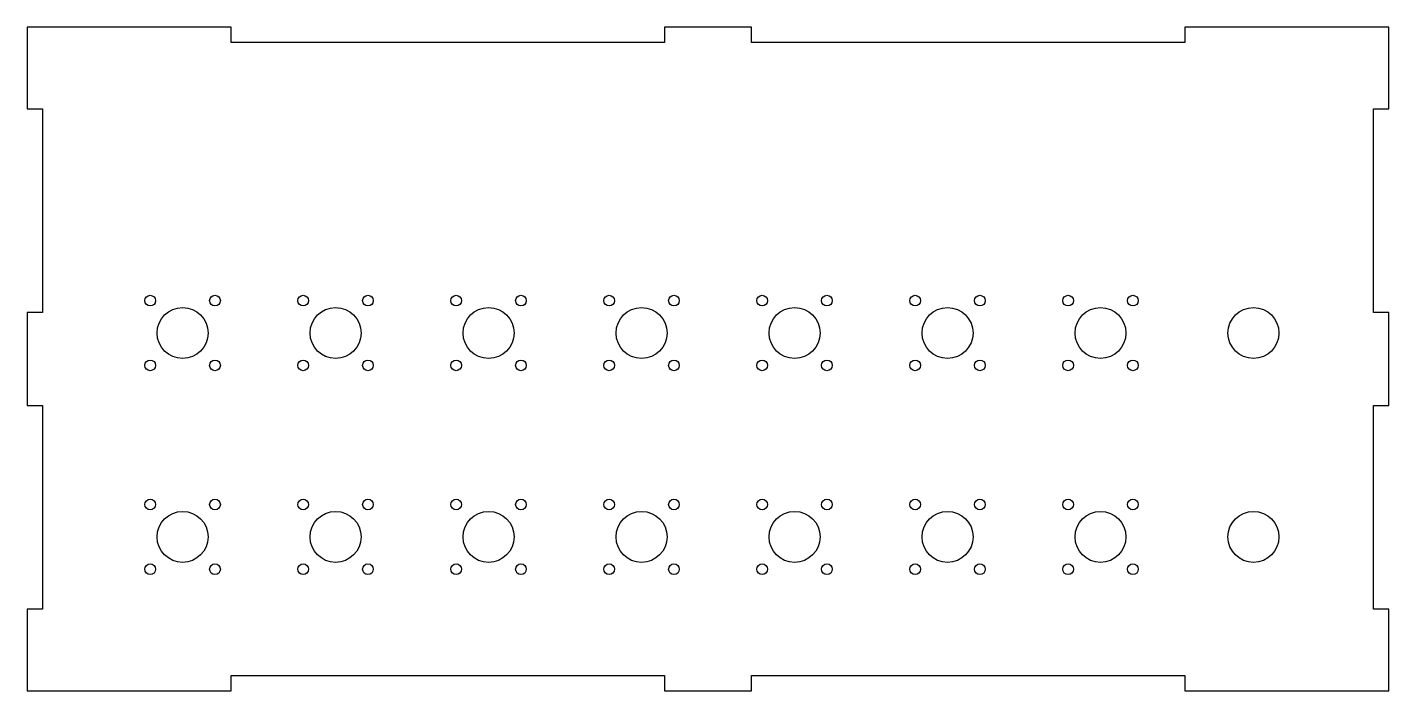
# Model space of a CAD drawing. Header units: millimetres. Extents: x -15 to 252, y -46 to 84.
import ezdxf

# ---------------------------------------------------------------- set-up
doc = ezdxf.new("R2010")
doc.units = ezdxf.units.MM

msp = doc.modelspace()

# ---------------------------------------------------------------- linework, layer by layer
msp.add_lwpolyline([(127, -46), (127, -43), (212, -43), (212, -46), (252, -46), (252, -30), (249, -30), (249, 10), (252, 10), (252, 28.2), (249, 28.2), (249, 68.2), (252, 68.2), (252, 84.2), (212, 84.2), (212, 81.2), (127, 81.2), (127, 84.2), (110, 84.2), (110, 81.2), (25, 81.2), (25, 84.2), (-15, 84.2), (-15, 68.2), (-12, 68.2), (-12, 28.2), (-15, 28.2), (-15, 10), (-12, 10), (-12, -30), (-15, -30), (-15, -46), (25, -46), (25, -43), (110, -43), (110, -46)], close=True)
for centre, radius in [((9.12, 30.55), 1.05), ((21.82, 30.55), 1.05), ((39.12, 30.55), 1.05), ((51.82, 30.55), 1.05), ((69.12, 30.55), 1.05), ((81.82, 30.55), 1.05), ((99.12, 30.55), 1.05), ((111.82, 30.55), 1.05), ((129.12, 30.55), 1.05), ((141.82, 30.55), 1.05), ((159.12, 30.55), 1.05), ((171.82, 30.55), 1.05), ((189.12, 30.55), 1.05), ((201.82, 30.55), 1.05), ((15.47, 24.2), 5), ((45.47, 24.2), 5), ((75.47, 24.2), 5), ((105.47, 24.2), 5), ((135.47, 24.2), 5), ((165.47, 24.2), 5), ((195.47, 24.2), 5), ((225.47, 24.2), 5), ((9.12, 17.85), 1.05), ((21.82, 17.85), 1.05), ((39.12, 17.85), 1.05), ((51.82, 17.85), 1.05), ((69.12, 17.85), 1.05), ((81.82, 17.85), 1.05), ((99.12, 17.85), 1.05), ((111.82, 17.85), 1.05), ((129.12, 17.85), 1.05), ((141.82, 17.85), 1.05), ((159.12, 17.85), 1.05), ((171.82, 17.85), 1.05), ((189.12, 17.85), 1.05), ((201.82, 17.85), 1.05), ((9.12, -9.45), 1.05), ((21.82, -9.45), 1.05), ((39.12, -9.45), 1.05), ((51.82, -9.45), 1.05), ((69.12, -9.45), 1.05), ((81.82, -9.45), 1.05), ((99.12, -9.45), 1.05), ((111.82, -9.45), 1.05), ((129.12, -9.45), 1.05), ((141.82, -9.45), 1.05), ((159.12, -9.45), 1.05), ((171.82, -9.45), 1.05), ((189.12, -9.45), 1.05), ((201.82, -9.45), 1.05), ((15.47, -15.8), 5), ((45.47, -15.8), 5), ((75.47, -15.8), 5), ((105.47, -15.8), 5), ((135.47, -15.8), 5), ((165.47, -15.8), 5), ((195.47, -15.8), 5), ((225.47, -15.8), 5), ((9.12, -22.15), 1.05), ((21.82, -22.15), 1.05), ((39.12, -22.15), 1.05), ((51.82, -22.15), 1.05), ((69.12, -22.15), 1.05), ((81.82, -22.15), 1.05), ((99.12, -22.15), 1.05), ((111.82, -22.15), 1.05), ((129.12, -22.15), 1.05), ((141.82, -22.15), 1.05), ((159.12, -22.15), 1.05), ((171.82, -22.15), 1.05), ((189.12, -22.15), 1.05), ((201.82, -22.15), 1.05)]:
    msp.add_circle(centre, radius)

doc.saveas('drawing.dxf')
